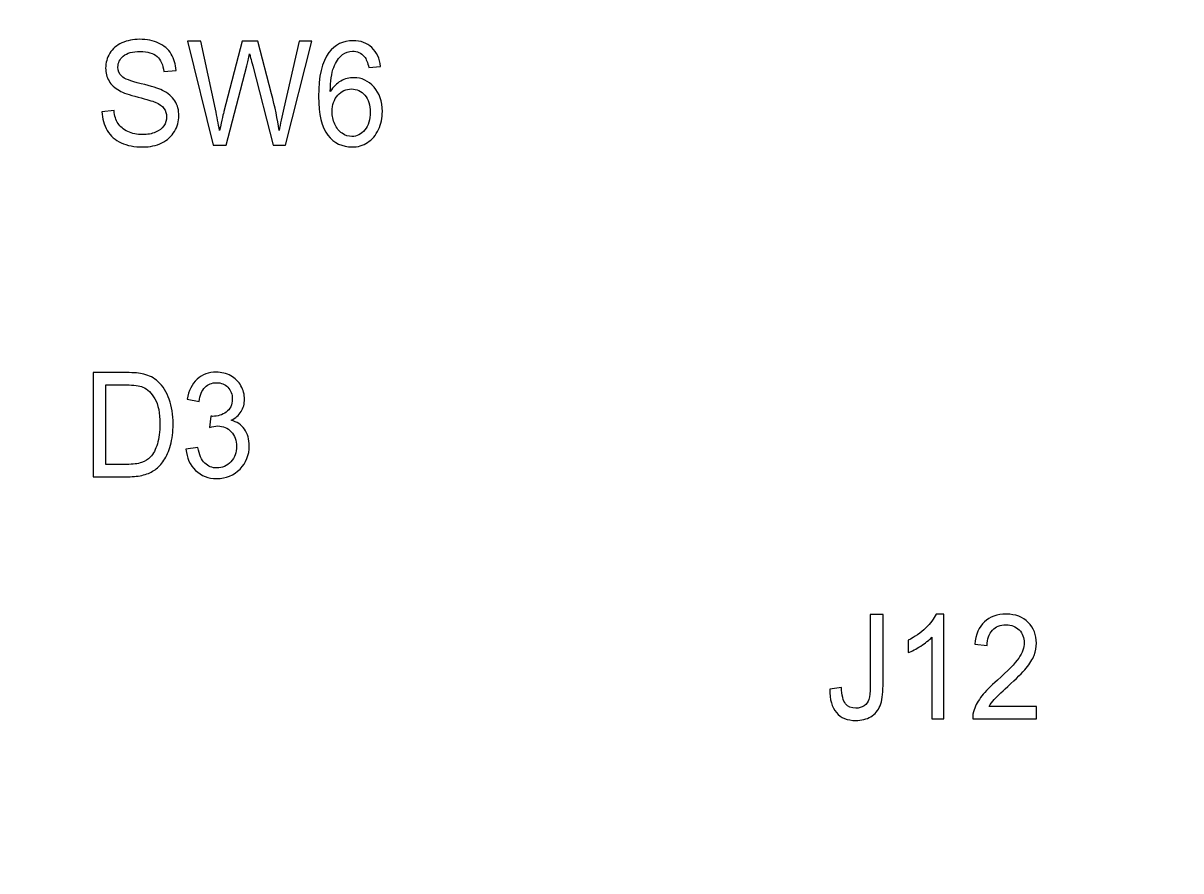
# Model space of a CAD drawing. Header units: millimetres. Extents: x -86 to 67, y -55 to 52.
# Drawn here: x -33.25 to -27.59, y 20.92 to 25.06 of the extents above; entities that cross this region are included whole.
import ezdxf

# ---------------------------------------------------------------- set-up
doc = ezdxf.new("R2010")
doc.units = ezdxf.units.MM
doc.header["$MEASUREMENT"] = 0
doc.layers.add('BG_OUTLINE', color=7, linetype='Continuous')
doc.layers.add('RD_SILKSCREEN_TOP', color=7, linetype='Continuous')

msp = doc.modelspace()

# ---------------------------------------------------------------- linework, layer by layer
at = {"layer": 'BG_OUTLINE', "color": 3, "lineweight": 9}
msp.add_open_spline([(-60.0926, 34.7331), (-60.0926, 34.7331), (63.7724, 34.7331), (63.7724, 34.7331), (63.7724, 34.7331), (64.585, 34.7336), (65.3646, 34.4113), (65.9396, 33.837), (65.9396, 33.837), (66.5146, 33.2627), (66.8379, 32.4797), (66.8384, 31.667), (66.8384, 31.667), (66.8384, 31.667), (66.8412, -52.28), (66.8412, -52.28), (66.8412, -52.28), (66.8412, -52.28), (66.8384, -52.1933), (66.8384, -52.1933), (66.8384, -52.1933), (66.8389, -53.006), (66.5166, -53.7856), (65.9424, -54.3606), (65.9424, -54.3606), (65.3681, -54.9356), (64.585, -55.2589), (63.7724, -55.2594), (63.7724, -55.2594), (63.7724, -55.2594), (-60.1869, -55.2594), (-60.1869, -55.2594), (-60.1869, -55.2594), (-60.1869, -55.2594), (-60.0853, -55.2518), (-60.0853, -55.2518), (-60.0853, -55.2518), (-60.8979, -55.2523), (-61.6775, -54.9299), (-62.2525, -54.3557), (-62.2525, -54.3557), (-62.8275, -53.7814), (-63.1508, -52.9984), (-63.1513, -52.1857), (-63.1513, -52.1857), (-63.1513, -52.1857), (-63.1587, 31.667), (-63.1587, 31.667), (-63.1587, 31.667), (-63.1592, 32.4797), (-62.8369, 33.2593), (-62.2626, 33.8343), (-62.2626, 33.8343), (-61.6883, 34.4093), (-60.9053, 34.7326), (-60.0926, 34.7331)], degree=3, knots=[0, 0, 0, 0, 0.071429, 0.071429, 0.071429, 0.071429, 0.142857, 0.142857, 0.142857, 0.142857, 0.214286, 0.214286, 0.214286, 0.214286, 0.285714, 0.285714, 0.285714, 0.285714, 0.357143, 0.357143, 0.357143, 0.357143, 0.428571, 0.428571, 0.428571, 0.428571, 0.5, 0.5, 0.5, 0.5, 0.571429, 0.571429, 0.571429, 0.571429, 0.642857, 0.642857, 0.642857, 0.642857, 0.714286, 0.714286, 0.714286, 0.714286, 0.785714, 0.785714, 0.785714, 0.785714, 0.857143, 0.857143, 0.857143, 0.857143, 0.928571, 0.928571, 0.928571, 0.928571, 1, 1, 1, 1], dxfattribs=at)
at = {"layer": 'RD_SILKSCREEN_TOP', "color": 8}
for points, knots in [([(-32.8616, 24.6295), (-32.8616, 24.6295), (-32.8026, 24.635), (-32.8026, 24.635), (-32.8026, 24.635), (-32.7998, 24.6096), (-32.7933, 24.5887), (-32.7831, 24.5723), (-32.7831, 24.5723), (-32.7729, 24.556), (-32.757, 24.5428), (-32.7356, 24.5328), (-32.7356, 24.5328), (-32.7141, 24.5227), (-32.6899, 24.5177), (-32.6631, 24.5177), (-32.6631, 24.5177), (-32.6391, 24.5177), (-32.6181, 24.5215), (-32.5998, 24.5291), (-32.5998, 24.5291), (-32.5815, 24.5368), (-32.5679, 24.5472), (-32.559, 24.5605), (-32.559, 24.5605), (-32.5501, 24.5739), (-32.5456, 24.5883), (-32.5456, 24.6041), (-32.5456, 24.6041), (-32.5456, 24.6201), (-32.5499, 24.634), (-32.5586, 24.646), (-32.5586, 24.646), (-32.5671, 24.6579), (-32.5813, 24.6679), (-32.601, 24.6759), (-32.601, 24.6759), (-32.6138, 24.6813), (-32.6418, 24.6896), (-32.6853, 24.7008), (-32.6853, 24.7008), (-32.7286, 24.7121), (-32.7591, 24.7226), (-32.7765, 24.7326), (-32.7765, 24.7326), (-32.7991, 24.7453), (-32.8159, 24.7612), (-32.827, 24.78), (-32.827, 24.78), (-32.838, 24.7989), (-32.8436, 24.82), (-32.8436, 24.8434), (-32.8436, 24.8434), (-32.8436, 24.869), (-32.8368, 24.8931), (-32.8232, 24.9154), (-32.8232, 24.9154), (-32.8098, 24.9378), (-32.7899, 24.9547), (-32.764, 24.9663), (-32.764, 24.9663), (-32.7379, 24.9778), (-32.709, 24.9837), (-32.6773, 24.9837), (-32.6773, 24.9837), (-32.6421, 24.9837), (-32.6113, 24.9776), (-32.5844, 24.9654), (-32.5844, 24.9654), (-32.5577, 24.9533), (-32.5371, 24.9354), (-32.5227, 24.9118), (-32.5227, 24.9118), (-32.5084, 24.8882), (-32.5006, 24.8614), (-32.4994, 24.8316), (-32.4994, 24.8316), (-32.4994, 24.8316), (-32.5594, 24.8267), (-32.5594, 24.8267), (-32.5594, 24.8267), (-32.5628, 24.8588), (-32.5736, 24.8833), (-32.5922, 24.8996), (-32.5922, 24.8996), (-32.6109, 24.9161), (-32.6383, 24.9243), (-32.6746, 24.9243), (-32.6746, 24.9243), (-32.7125, 24.9243), (-32.7399, 24.9168), (-32.7573, 24.9019), (-32.7573, 24.9019), (-32.7747, 24.8869), (-32.7833, 24.8689), (-32.7833, 24.8479), (-32.7833, 24.8479), (-32.7833, 24.8296), (-32.7772, 24.8145), (-32.7649, 24.8028), (-32.7649, 24.8028), (-32.7529, 24.7909), (-32.7215, 24.7788), (-32.6706, 24.7665), (-32.6706, 24.7665), (-32.6198, 24.7541), (-32.5849, 24.7433), (-32.5659, 24.734), (-32.5659, 24.734), (-32.5384, 24.7203), (-32.5181, 24.703), (-32.5049, 24.6821), (-32.5049, 24.6821), (-32.4918, 24.6611), (-32.4853, 24.6369), (-32.4853, 24.6097), (-32.4853, 24.6097), (-32.4853, 24.5825), (-32.4926, 24.5571), (-32.507, 24.5331), (-32.507, 24.5331), (-32.5214, 24.5092), (-32.5421, 24.4906), (-32.569, 24.4772), (-32.569, 24.4772), (-32.596, 24.4639), (-32.6264, 24.4572), (-32.6601, 24.4572), (-32.6601, 24.4572), (-32.7029, 24.4572), (-32.7387, 24.4639), (-32.7676, 24.4774), (-32.7676, 24.4774), (-32.7965, 24.4908), (-32.8192, 24.5109), (-32.8357, 24.538), (-32.8357, 24.538), (-32.8521, 24.5649), (-32.8608, 24.5955), (-32.8616, 24.6295)], [0, 0, 0, 0, 0.028571, 0.028571, 0.028571, 0.028571, 0.057143, 0.057143, 0.057143, 0.057143, 0.085714, 0.085714, 0.085714, 0.085714, 0.114286, 0.114286, 0.114286, 0.114286, 0.142857, 0.142857, 0.142857, 0.142857, 0.171429, 0.171429, 0.171429, 0.171429, 0.2, 0.2, 0.2, 0.2, 0.228571, 0.228571, 0.228571, 0.228571, 0.257143, 0.257143, 0.257143, 0.257143, 0.285714, 0.285714, 0.285714, 0.285714, 0.314286, 0.314286, 0.314286, 0.314286, 0.342857, 0.342857, 0.342857, 0.342857, 0.371429, 0.371429, 0.371429, 0.371429, 0.4, 0.4, 0.4, 0.4, 0.428571, 0.428571, 0.428571, 0.428571, 0.457143, 0.457143, 0.457143, 0.457143, 0.485714, 0.485714, 0.485714, 0.485714, 0.514286, 0.514286, 0.514286, 0.514286, 0.542857, 0.542857, 0.542857, 0.542857, 0.571429, 0.571429, 0.571429, 0.571429, 0.6, 0.6, 0.6, 0.6, 0.628571, 0.628571, 0.628571, 0.628571, 0.657143, 0.657143, 0.657143, 0.657143, 0.685714, 0.685714, 0.685714, 0.685714, 0.714286, 0.714286, 0.714286, 0.714286, 0.742857, 0.742857, 0.742857, 0.742857, 0.771429, 0.771429, 0.771429, 0.771429, 0.8, 0.8, 0.8, 0.8, 0.828571, 0.828571, 0.828571, 0.828571, 0.857143, 0.857143, 0.857143, 0.857143, 0.885714, 0.885714, 0.885714, 0.885714, 0.914286, 0.914286, 0.914286, 0.914286, 0.942857, 0.942857, 0.942857, 0.942857, 0.971429, 0.971429, 0.971429, 0.971429, 1, 1, 1, 1]), ([(-32.3173, 24.4659), (-32.3173, 24.4659), (-32.4427, 24.975), (-32.4427, 24.975), (-32.4427, 24.975), (-32.4427, 24.975), (-32.3786, 24.975), (-32.3786, 24.975), (-32.3786, 24.975), (-32.3786, 24.975), (-32.3066, 24.6413), (-32.3066, 24.6413), (-32.3066, 24.6413), (-32.2989, 24.6064), (-32.2923, 24.5716), (-32.2867, 24.5371), (-32.2867, 24.5371), (-32.2746, 24.5915), (-32.2675, 24.6228), (-32.2654, 24.6313), (-32.2654, 24.6313), (-32.2654, 24.6313), (-32.1754, 24.975), (-32.1754, 24.975), (-32.1754, 24.975), (-32.1754, 24.975), (-32.0999, 24.975), (-32.0999, 24.975), (-32.0999, 24.975), (-32.0999, 24.975), (-32.0322, 24.7173), (-32.0322, 24.7173), (-32.0322, 24.7173), (-32.0153, 24.6534), (-32.003, 24.5933), (-31.9954, 24.5371), (-31.9954, 24.5371), (-31.9895, 24.5693), (-31.9816, 24.6062), (-31.9719, 24.6478), (-31.9719, 24.6478), (-31.9719, 24.6478), (-31.8978, 24.975), (-31.8978, 24.975), (-31.8978, 24.975), (-31.8978, 24.975), (-31.8349, 24.975), (-31.8349, 24.975), (-31.8349, 24.975), (-31.8349, 24.975), (-31.9645, 24.4659), (-31.9645, 24.4659), (-31.9645, 24.4659), (-31.9645, 24.4659), (-32.0249, 24.4659), (-32.0249, 24.4659), (-32.0249, 24.4659), (-32.0249, 24.4659), (-32.1244, 24.8537), (-32.1244, 24.8537), (-32.1244, 24.8537), (-32.1329, 24.8862), (-32.1378, 24.9061), (-32.1394, 24.9135), (-32.1394, 24.9135), (-32.1443, 24.8901), (-32.1489, 24.8702), (-32.1532, 24.8537), (-32.1532, 24.8537), (-32.1532, 24.8537), (-32.2535, 24.4659), (-32.2535, 24.4659), (-32.2535, 24.4659), (-32.2535, 24.4659), (-32.3173, 24.4659), (-32.3173, 24.4659)], [0, 0, 0, 0, 0.052632, 0.052632, 0.052632, 0.052632, 0.105263, 0.105263, 0.105263, 0.105263, 0.157895, 0.157895, 0.157895, 0.157895, 0.210526, 0.210526, 0.210526, 0.210526, 0.263158, 0.263158, 0.263158, 0.263158, 0.315789, 0.315789, 0.315789, 0.315789, 0.368421, 0.368421, 0.368421, 0.368421, 0.421053, 0.421053, 0.421053, 0.421053, 0.473684, 0.473684, 0.473684, 0.473684, 0.526316, 0.526316, 0.526316, 0.526316, 0.578947, 0.578947, 0.578947, 0.578947, 0.631579, 0.631579, 0.631579, 0.631579, 0.684211, 0.684211, 0.684211, 0.684211, 0.736842, 0.736842, 0.736842, 0.736842, 0.789474, 0.789474, 0.789474, 0.789474, 0.842105, 0.842105, 0.842105, 0.842105, 0.894737, 0.894737, 0.894737, 0.894737, 0.947368, 0.947368, 0.947368, 0.947368, 1, 1, 1, 1]), ([(-31.4989, 24.8503), (-31.4989, 24.8503), (-31.5565, 24.8454), (-31.5565, 24.8454), (-31.5565, 24.8454), (-31.5617, 24.87), (-31.569, 24.8879), (-31.5785, 24.8989), (-31.5785, 24.8989), (-31.5941, 24.9168), (-31.6136, 24.9257), (-31.6366, 24.9257), (-31.6366, 24.9257), (-31.6551, 24.9257), (-31.6712, 24.9201), (-31.6852, 24.909), (-31.6852, 24.909), (-31.7034, 24.8946), (-31.7179, 24.8737), (-31.7284, 24.8462), (-31.7284, 24.8462), (-31.7389, 24.8187), (-31.7444, 24.7794), (-31.7449, 24.7285), (-31.7449, 24.7285), (-31.7308, 24.7513), (-31.7138, 24.7684), (-31.6936, 24.7795), (-31.6936, 24.7795), (-31.6734, 24.7906), (-31.6522, 24.7961), (-31.6301, 24.7961), (-31.6301, 24.7961), (-31.5913, 24.7961), (-31.5584, 24.7808), (-31.5312, 24.7501), (-31.5312, 24.7501), (-31.504, 24.7194), (-31.4904, 24.6799), (-31.4904, 24.6313), (-31.4904, 24.6313), (-31.4904, 24.5992), (-31.4968, 24.5696), (-31.5096, 24.5421), (-31.5096, 24.5421), (-31.5224, 24.5147), (-31.54, 24.4936), (-31.5624, 24.4791), (-31.5624, 24.4791), (-31.5847, 24.4645), (-31.61, 24.4572), (-31.6384, 24.4572), (-31.6384, 24.4572), (-31.6868, 24.4572), (-31.7263, 24.4763), (-31.7567, 24.5147), (-31.7567, 24.5147), (-31.7874, 24.553), (-31.8025, 24.6162), (-31.8025, 24.7042), (-31.8025, 24.7042), (-31.8025, 24.8025), (-31.7857, 24.874), (-31.7519, 24.9187), (-31.7519, 24.9187), (-31.7225, 24.9576), (-31.6829, 24.9771), (-31.633, 24.9771), (-31.633, 24.9771), (-31.5958, 24.9771), (-31.5654, 24.9659), (-31.5416, 24.9434), (-31.5416, 24.9434), (-31.5178, 24.9209), (-31.5036, 24.8899), (-31.4989, 24.8503)], [0, 0, 0, 0, 0.052632, 0.052632, 0.052632, 0.052632, 0.105263, 0.105263, 0.105263, 0.105263, 0.157895, 0.157895, 0.157895, 0.157895, 0.210526, 0.210526, 0.210526, 0.210526, 0.263158, 0.263158, 0.263158, 0.263158, 0.315789, 0.315789, 0.315789, 0.315789, 0.368421, 0.368421, 0.368421, 0.368421, 0.421053, 0.421053, 0.421053, 0.421053, 0.473684, 0.473684, 0.473684, 0.473684, 0.526316, 0.526316, 0.526316, 0.526316, 0.578947, 0.578947, 0.578947, 0.578947, 0.631579, 0.631579, 0.631579, 0.631579, 0.684211, 0.684211, 0.684211, 0.684211, 0.736842, 0.736842, 0.736842, 0.736842, 0.789474, 0.789474, 0.789474, 0.789474, 0.842105, 0.842105, 0.842105, 0.842105, 0.894737, 0.894737, 0.894737, 0.894737, 0.947368, 0.947368, 0.947368, 0.947368, 1, 1, 1, 1]), ([(-31.7358, 24.6309), (-31.7358, 24.6093), (-31.7316, 24.5887), (-31.723, 24.569), (-31.723, 24.569), (-31.7146, 24.5493), (-31.7027, 24.5344), (-31.6875, 24.5241), (-31.6875, 24.5241), (-31.6722, 24.5138), (-31.6562, 24.5086), (-31.6394, 24.5086), (-31.6394, 24.5086), (-31.6149, 24.5086), (-31.5939, 24.5192), (-31.5762, 24.5406), (-31.5762, 24.5406), (-31.5586, 24.5619), (-31.5499, 24.5908), (-31.5499, 24.6273), (-31.5499, 24.6273), (-31.5499, 24.6625), (-31.5585, 24.6903), (-31.5759, 24.7106), (-31.5759, 24.7106), (-31.5933, 24.7308), (-31.6152, 24.7409), (-31.6416, 24.7409), (-31.6416, 24.7409), (-31.6679, 24.7409), (-31.6902, 24.7308), (-31.7085, 24.7106), (-31.7085, 24.7106), (-31.7267, 24.6903), (-31.7358, 24.6637), (-31.7358, 24.6309)], [0, 0, 0, 0, 0.111111, 0.111111, 0.111111, 0.111111, 0.222222, 0.222222, 0.222222, 0.222222, 0.333333, 0.333333, 0.333333, 0.333333, 0.444444, 0.444444, 0.444444, 0.444444, 0.555556, 0.555556, 0.555556, 0.555556, 0.666667, 0.666667, 0.666667, 0.666667, 0.777778, 0.777778, 0.777778, 0.777778, 0.888889, 0.888889, 0.888889, 0.888889, 1, 1, 1, 1]), ([(-32.9045, 22.8446), (-32.9045, 22.8446), (-32.9045, 23.3537), (-32.9045, 23.3537), (-32.9045, 23.3537), (-32.9045, 23.3537), (-32.7417, 23.3537), (-32.7417, 23.3537), (-32.7417, 23.3537), (-32.705, 23.3537), (-32.6769, 23.3512), (-32.6575, 23.3464), (-32.6575, 23.3464), (-32.6305, 23.3397), (-32.6074, 23.3275), (-32.5883, 23.31), (-32.5883, 23.31), (-32.5634, 23.2872), (-32.5446, 23.2583), (-32.5323, 23.223), (-32.5323, 23.223), (-32.5198, 23.1876), (-32.5137, 23.1473), (-32.5137, 23.1019), (-32.5137, 23.1019), (-32.5137, 23.0633), (-32.5179, 23.029), (-32.5263, 22.9992), (-32.5263, 22.9992), (-32.5347, 22.9693), (-32.5454, 22.9445), (-32.5586, 22.925), (-32.5586, 22.925), (-32.5717, 22.9054), (-32.586, 22.89), (-32.6016, 22.8789), (-32.6016, 22.8789), (-32.6171, 22.8676), (-32.636, 22.8591), (-32.658, 22.8533), (-32.658, 22.8533), (-32.6801, 22.8474), (-32.7054, 22.8446), (-32.7339, 22.8446), (-32.7339, 22.8446), (-32.7339, 22.8446), (-32.9045, 22.8446), (-32.9045, 22.8446)], [0, 0, 0, 0, 0.083333, 0.083333, 0.083333, 0.083333, 0.166667, 0.166667, 0.166667, 0.166667, 0.25, 0.25, 0.25, 0.25, 0.333333, 0.333333, 0.333333, 0.333333, 0.416667, 0.416667, 0.416667, 0.416667, 0.5, 0.5, 0.5, 0.5, 0.583333, 0.583333, 0.583333, 0.583333, 0.666667, 0.666667, 0.666667, 0.666667, 0.75, 0.75, 0.75, 0.75, 0.833333, 0.833333, 0.833333, 0.833333, 0.916667, 0.916667, 0.916667, 0.916667, 1, 1, 1, 1]), ([(-32.4508, 22.979), (-32.4508, 22.979), (-32.3929, 22.9873), (-32.3929, 22.9873), (-32.3929, 22.9873), (-32.3861, 22.9519), (-32.3748, 22.9264), (-32.3588, 22.9107), (-32.3588, 22.9107), (-32.3428, 22.8951), (-32.3233, 22.8873), (-32.3003, 22.8873), (-32.3003, 22.8873), (-32.273, 22.8873), (-32.2499, 22.8975), (-32.231, 22.9179), (-32.231, 22.9179), (-32.2124, 22.9382), (-32.2029, 22.9635), (-32.2029, 22.9936), (-32.2029, 22.9936), (-32.2029, 23.0223), (-32.2115, 23.046), (-32.229, 23.0646), (-32.229, 23.0646), (-32.2465, 23.0832), (-32.2686, 23.0926), (-32.2955, 23.0926), (-32.2955, 23.0926), (-32.3064, 23.0926), (-32.3201, 23.0902), (-32.3364, 23.0856), (-32.3364, 23.0856), (-32.3364, 23.0856), (-32.3299, 23.1405), (-32.3299, 23.1405), (-32.3299, 23.1405), (-32.326, 23.14), (-32.323, 23.1397), (-32.3206, 23.1397), (-32.3206, 23.1397), (-32.2959, 23.1397), (-32.2737, 23.1467), (-32.2539, 23.1606), (-32.2539, 23.1606), (-32.234, 23.1745), (-32.2242, 23.1959), (-32.2242, 23.2249), (-32.2242, 23.2249), (-32.2242, 23.2477), (-32.2314, 23.2668), (-32.2458, 23.2818), (-32.2458, 23.2818), (-32.2602, 23.2968), (-32.2789, 23.3044), (-32.3016, 23.3044), (-32.3016, 23.3044), (-32.3242, 23.3044), (-32.343, 23.2967), (-32.358, 23.2815), (-32.358, 23.2815), (-32.373, 23.2662), (-32.3828, 23.2432), (-32.387, 23.2126), (-32.387, 23.2126), (-32.387, 23.2126), (-32.445, 23.2238), (-32.445, 23.2238), (-32.445, 23.2238), (-32.438, 23.2657), (-32.4218, 23.2982), (-32.3967, 23.3212), (-32.3967, 23.3212), (-32.3715, 23.3442), (-32.3402, 23.3558), (-32.3028, 23.3558), (-32.3028, 23.3558), (-32.2771, 23.3558), (-32.2533, 23.3498), (-32.2316, 23.3379), (-32.2316, 23.3379), (-32.21, 23.326), (-32.1933, 23.3097), (-32.1817, 23.2891), (-32.1817, 23.2891), (-32.1703, 23.2685), (-32.1645, 23.2467), (-32.1645, 23.2234), (-32.1645, 23.2234), (-32.1645, 23.2015), (-32.1699, 23.1815), (-32.181, 23.1633), (-32.181, 23.1633), (-32.192, 23.1453), (-32.2082, 23.131), (-32.2297, 23.1203), (-32.2297, 23.1203), (-32.2017, 23.1134), (-32.18, 23.099), (-32.1645, 23.077), (-32.1645, 23.077), (-32.1491, 23.0552), (-32.1413, 23.0279), (-32.1413, 22.995), (-32.1413, 22.995), (-32.1413, 22.9506), (-32.1563, 22.9129), (-32.1865, 22.8819), (-32.1865, 22.8819), (-32.2166, 22.851), (-32.2546, 22.8356), (-32.3006, 22.8356), (-32.3006, 22.8356), (-32.3421, 22.8356), (-32.3766, 22.8489), (-32.4039, 22.8755), (-32.4039, 22.8755), (-32.4313, 22.9021), (-32.447, 22.9366), (-32.4508, 22.979)], [0, 0, 0, 0, 0.033333, 0.033333, 0.033333, 0.033333, 0.066667, 0.066667, 0.066667, 0.066667, 0.1, 0.1, 0.1, 0.1, 0.133333, 0.133333, 0.133333, 0.133333, 0.166667, 0.166667, 0.166667, 0.166667, 0.2, 0.2, 0.2, 0.2, 0.233333, 0.233333, 0.233333, 0.233333, 0.266667, 0.266667, 0.266667, 0.266667, 0.3, 0.3, 0.3, 0.3, 0.333333, 0.333333, 0.333333, 0.333333, 0.366667, 0.366667, 0.366667, 0.366667, 0.4, 0.4, 0.4, 0.4, 0.433333, 0.433333, 0.433333, 0.433333, 0.466667, 0.466667, 0.466667, 0.466667, 0.5, 0.5, 0.5, 0.5, 0.533333, 0.533333, 0.533333, 0.533333, 0.566667, 0.566667, 0.566667, 0.566667, 0.6, 0.6, 0.6, 0.6, 0.633333, 0.633333, 0.633333, 0.633333, 0.666667, 0.666667, 0.666667, 0.666667, 0.7, 0.7, 0.7, 0.7, 0.733333, 0.733333, 0.733333, 0.733333, 0.766667, 0.766667, 0.766667, 0.766667, 0.8, 0.8, 0.8, 0.8, 0.833333, 0.833333, 0.833333, 0.833333, 0.866667, 0.866667, 0.866667, 0.866667, 0.9, 0.9, 0.9, 0.9, 0.933333, 0.933333, 0.933333, 0.933333, 0.966667, 0.966667, 0.966667, 0.966667, 1, 1, 1, 1]), ([(-32.842, 22.9047), (-32.842, 22.9047), (-32.7411, 22.9047), (-32.7411, 22.9047), (-32.7411, 22.9047), (-32.71, 22.9047), (-32.6854, 22.9078), (-32.6676, 22.9141), (-32.6676, 22.9141), (-32.65, 22.9203), (-32.6359, 22.9291), (-32.6253, 22.9405), (-32.6253, 22.9405), (-32.6104, 22.9564), (-32.5989, 22.9779), (-32.5907, 23.0049), (-32.5907, 23.0049), (-32.5824, 23.0319), (-32.5782, 23.0645), (-32.5782, 23.103), (-32.5782, 23.103), (-32.5782, 23.1562), (-32.5863, 23.1971), (-32.6026, 23.2257), (-32.6026, 23.2257), (-32.6188, 23.2544), (-32.6385, 23.2735), (-32.6617, 23.2832), (-32.6617, 23.2832), (-32.6785, 23.2902), (-32.7055, 23.2936), (-32.7427, 23.2936), (-32.7427, 23.2936), (-32.7427, 23.2936), (-32.842, 23.2936), (-32.842, 23.2936), (-32.842, 23.2936), (-32.842, 23.2936), (-32.842, 22.9047), (-32.842, 22.9047)], [0, 0, 0, 0, 0.1, 0.1, 0.1, 0.1, 0.2, 0.2, 0.2, 0.2, 0.3, 0.3, 0.3, 0.3, 0.4, 0.4, 0.4, 0.4, 0.5, 0.5, 0.5, 0.5, 0.6, 0.6, 0.6, 0.6, 0.7, 0.7, 0.7, 0.7, 0.8, 0.8, 0.8, 0.8, 0.9, 0.9, 0.9, 0.9, 1, 1, 1, 1]), ([(-29.3018, 21.8057), (-29.3018, 21.8057), (-29.2453, 21.814), (-29.2453, 21.814), (-29.2453, 21.814), (-29.2438, 21.7751), (-29.237, 21.7484), (-29.2251, 21.7341), (-29.2251, 21.7341), (-29.2129, 21.7198), (-29.1963, 21.7126), (-29.1751, 21.7126), (-29.1751, 21.7126), (-29.1593, 21.7126), (-29.1458, 21.7164), (-29.1344, 21.7243), (-29.1344, 21.7243), (-29.123, 21.732), (-29.1152, 21.7425), (-29.1109, 21.7558), (-29.1109, 21.7558), (-29.1066, 21.7692), (-29.1044, 21.7904), (-29.1044, 21.8196), (-29.1044, 21.8196), (-29.1044, 21.8196), (-29.1044, 22.1703), (-29.1044, 22.1703), (-29.1044, 22.1703), (-29.1044, 22.1703), (-29.0419, 22.1703), (-29.0419, 22.1703), (-29.0419, 22.1703), (-29.0419, 22.1703), (-29.0419, 21.8234), (-29.0419, 21.8234), (-29.0419, 21.8234), (-29.0419, 21.7808), (-29.0466, 21.7477), (-29.0562, 21.7244), (-29.0562, 21.7244), (-29.0658, 21.701), (-29.081, 21.6832), (-29.1017, 21.6709), (-29.1017, 21.6709), (-29.1225, 21.6587), (-29.1468, 21.6525), (-29.1747, 21.6525), (-29.1747, 21.6525), (-29.2162, 21.6525), (-29.2479, 21.6653), (-29.2701, 21.6911), (-29.2701, 21.6911), (-29.2921, 21.7168), (-29.3026, 21.755), (-29.3018, 21.8057)], [0, 0, 0, 0, 0.071429, 0.071429, 0.071429, 0.071429, 0.142857, 0.142857, 0.142857, 0.142857, 0.214286, 0.214286, 0.214286, 0.214286, 0.285714, 0.285714, 0.285714, 0.285714, 0.357143, 0.357143, 0.357143, 0.357143, 0.428571, 0.428571, 0.428571, 0.428571, 0.5, 0.5, 0.5, 0.5, 0.571429, 0.571429, 0.571429, 0.571429, 0.642857, 0.642857, 0.642857, 0.642857, 0.714286, 0.714286, 0.714286, 0.714286, 0.785714, 0.785714, 0.785714, 0.785714, 0.857143, 0.857143, 0.857143, 0.857143, 0.928571, 0.928571, 0.928571, 0.928571, 1, 1, 1, 1]), ([(-28.7446, 21.6612), (-28.7446, 21.6612), (-28.8026, 21.6612), (-28.8026, 21.6612), (-28.8026, 21.6612), (-28.8026, 21.6612), (-28.8026, 22.0595), (-28.8026, 22.0595), (-28.8026, 22.0595), (-28.8166, 22.0451), (-28.8349, 22.0308), (-28.8575, 22.0164), (-28.8575, 22.0164), (-28.8803, 22.0021), (-28.9007, 21.9913), (-28.9187, 21.9842), (-28.9187, 21.9842), (-28.9187, 21.9842), (-28.9187, 22.0445), (-28.9187, 22.0445), (-28.9187, 22.0445), (-28.8862, 22.061), (-28.8578, 22.0809), (-28.8336, 22.1043), (-28.8336, 22.1043), (-28.8093, 22.1277), (-28.7921, 22.1504), (-28.782, 22.1724), (-28.782, 22.1724), (-28.782, 22.1724), (-28.7446, 22.1724), (-28.7446, 22.1724), (-28.7446, 22.1724), (-28.7446, 22.1724), (-28.7446, 21.6612), (-28.7446, 21.6612)], [0, 0, 0, 0, 0.111111, 0.111111, 0.111111, 0.111111, 0.222222, 0.222222, 0.222222, 0.222222, 0.333333, 0.333333, 0.333333, 0.333333, 0.444444, 0.444444, 0.444444, 0.444444, 0.555556, 0.555556, 0.555556, 0.555556, 0.666667, 0.666667, 0.666667, 0.666667, 0.777778, 0.777778, 0.777778, 0.777778, 0.888889, 0.888889, 0.888889, 0.888889, 1, 1, 1, 1]), ([(-28.2909, 21.7213), (-28.2909, 21.7213), (-28.2909, 21.6612), (-28.2909, 21.6612), (-28.2909, 21.6612), (-28.2909, 21.6612), (-28.6033, 21.6612), (-28.6033, 21.6612), (-28.6033, 21.6612), (-28.6038, 21.6763), (-28.6016, 21.6907), (-28.5967, 21.7046), (-28.5967, 21.7046), (-28.5888, 21.7276), (-28.576, 21.7501), (-28.5585, 21.7724), (-28.5585, 21.7724), (-28.5409, 21.7945), (-28.5155, 21.8203), (-28.4825, 21.8494), (-28.4825, 21.8494), (-28.4311, 21.8948), (-28.3964, 21.9307), (-28.3783, 21.9573), (-28.3783, 21.9573), (-28.3602, 21.9837), (-28.3512, 22.0089), (-28.3512, 22.0324), (-28.3512, 22.0324), (-28.3512, 22.0572), (-28.3595, 22.0781), (-28.3758, 22.0952), (-28.3758, 22.0952), (-28.3924, 22.1121), (-28.4138, 22.1206), (-28.4403, 22.1206), (-28.4403, 22.1206), (-28.4682, 22.1206), (-28.4905, 22.1116), (-28.5072, 22.0935), (-28.5072, 22.0935), (-28.5241, 22.0755), (-28.5326, 22.0505), (-28.5328, 22.0186), (-28.5328, 22.0186), (-28.5328, 22.0186), (-28.5925, 22.0251), (-28.5925, 22.0251), (-28.5925, 22.0251), (-28.5884, 22.0731), (-28.573, 22.1096), (-28.5463, 22.1347), (-28.5463, 22.1347), (-28.5197, 22.1599), (-28.4838, 22.1724), (-28.4389, 22.1724), (-28.4389, 22.1724), (-28.3936, 22.1724), (-28.3577, 22.1588), (-28.3313, 22.1318), (-28.3313, 22.1318), (-28.3047, 22.1046), (-28.2915, 22.0711), (-28.2915, 22.031), (-28.2915, 22.031), (-28.2915, 22.0106), (-28.2954, 21.9906), (-28.3032, 21.9709), (-28.3032, 21.9709), (-28.3109, 21.9513), (-28.3238, 21.9305), (-28.3418, 21.9088), (-28.3418, 21.9088), (-28.3597, 21.887), (-28.3895, 21.8571), (-28.4312, 21.8192), (-28.4312, 21.8192), (-28.466, 21.7877), (-28.4884, 21.7663), (-28.4982, 21.7551), (-28.4982, 21.7551), (-28.5082, 21.7439), (-28.5163, 21.7327), (-28.5228, 21.7213), (-28.5228, 21.7213), (-28.5228, 21.7213), (-28.2909, 21.7213), (-28.2909, 21.7213)], [0, 0, 0, 0, 0.045455, 0.045455, 0.045455, 0.045455, 0.090909, 0.090909, 0.090909, 0.090909, 0.136364, 0.136364, 0.136364, 0.136364, 0.181818, 0.181818, 0.181818, 0.181818, 0.227273, 0.227273, 0.227273, 0.227273, 0.272727, 0.272727, 0.272727, 0.272727, 0.318182, 0.318182, 0.318182, 0.318182, 0.363636, 0.363636, 0.363636, 0.363636, 0.409091, 0.409091, 0.409091, 0.409091, 0.454545, 0.454545, 0.454545, 0.454545, 0.5, 0.5, 0.5, 0.5, 0.545455, 0.545455, 0.545455, 0.545455, 0.590909, 0.590909, 0.590909, 0.590909, 0.636364, 0.636364, 0.636364, 0.636364, 0.681818, 0.681818, 0.681818, 0.681818, 0.727273, 0.727273, 0.727273, 0.727273, 0.772727, 0.772727, 0.772727, 0.772727, 0.818182, 0.818182, 0.818182, 0.818182, 0.863636, 0.863636, 0.863636, 0.863636, 0.909091, 0.909091, 0.909091, 0.909091, 0.954545, 0.954545, 0.954545, 0.954545, 1, 1, 1, 1])]:
    msp.add_open_spline(points, degree=3, knots=knots, dxfattribs=at)

doc.saveas('drawing.dxf')
